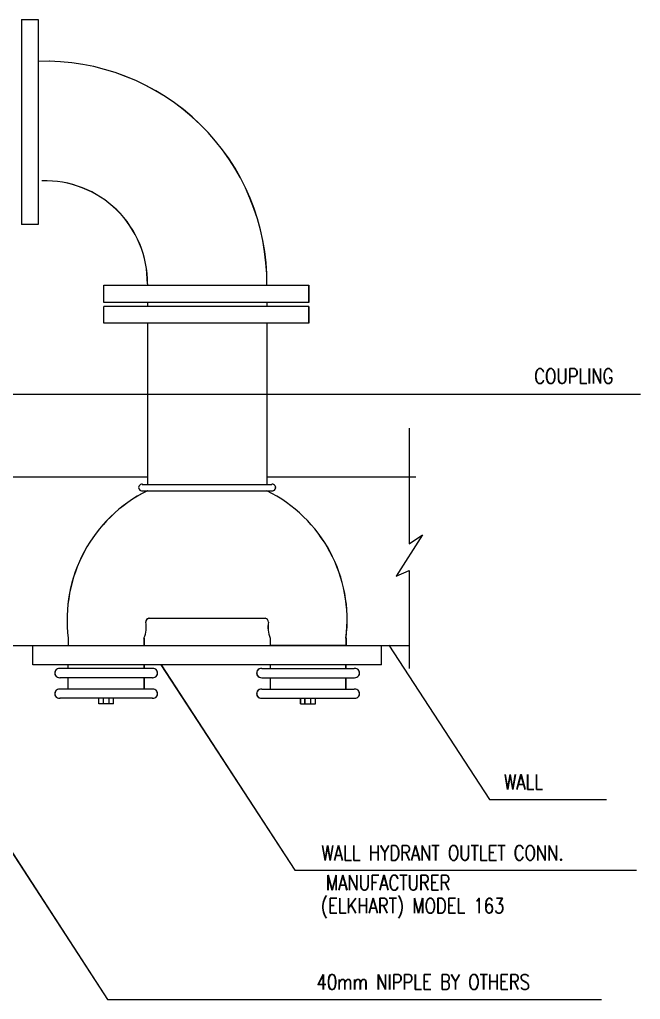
# Model space of a CAD drawing. Extents: x 846 to 947, y 375 to 797.
# Drawn here: x 900.01 to 906.39, y 492.2 to 502.26 of the extents above; entities that cross this region are included whole.
import ezdxf

# ---------------------------------------------------------------- set-up
doc = ezdxf.new("R2010")
doc.units = 0
doc.header["$MEASUREMENT"] = 0
doc.layers.add('COLOR_GREEN', color=3, linetype='CONTINUOUS')
doc.layers.add('PL-DR-LEADER', color=42, linetype='CONTINUOUS')
doc.layers.add('text', color=252, linetype='CONTINUOUS', lineweight=15)
doc.styles.add('IBA', font='ROMANS.shx', dxfattribs={"width": 0.8, "height": 0.2})

msp = doc.modelspace()

# ---------------------------------------------------------------- linework, layer by layer
at = {"layer": 'COLOR_GREEN'}
for p, q in [((900.031, 502.257), (900.2, 502.257)), ((900.031, 502.257), (900.031, 500.153)), ((900.032, 502.257), (900.201, 502.257)), ((900.032, 502.257), (900.032, 500.153)), ((900.2, 502.257), (900.2, 500.153)), ((900.201, 502.257), (900.201, 500.153)), ((900.2, 500.153), (900.031, 500.153)), ((900.201, 500.153), (900.032, 500.153)), ((900.875, 499.353), (900.875, 499.53)), ((900.875, 499.53), (902.979, 499.53)), ((900.876, 499.353), (900.876, 499.53)), ((900.876, 499.53), (902.98, 499.53)), ((901.323, 499.543), (901.323, 499.53)), ((901.324, 499.543), (901.324, 499.53)), ((902.979, 499.53), (902.979, 499.353)), ((902.98, 499.53), (902.98, 499.353)), ((902.979, 499.353), (900.875, 499.353)), ((902.98, 499.353), (900.876, 499.353)), ((901.323, 499.353), (901.323, 499.311)), ((901.324, 499.353), (901.324, 499.311)), ((902.55, 499.353), (902.55, 499.311)), ((902.55, 499.353), (902.55, 499.311)), ((900.875, 499.142), (900.875, 499.311)), ((902.979, 499.311), (900.875, 499.311)), ((900.876, 499.142), (900.876, 499.311)), ((902.98, 499.311), (900.876, 499.311)), ((902.979, 499.311), (902.979, 499.142)), ((902.98, 499.311), (902.98, 499.142)), ((902.979, 499.142), (900.875, 499.142)), ((902.98, 499.142), (900.876, 499.142)), ((901.323, 499.142), (901.323, 497.486)), ((901.324, 499.142), (901.324, 497.486)), ((902.55, 499.142), (902.55, 497.486)), ((902.55, 499.142), (902.55, 497.486)), ((898.315, 498.411), (906.385, 498.411)), ((898.315, 498.411), (906.386, 498.411)), ((904.01, 498.062), (904.01, 496.875)), ((904.011, 498.062), (904.011, 496.875)), ((894.791, 497.562), (901.323, 497.562)), ((894.791, 497.562), (901.324, 497.562)), ((902.55, 497.562), (904.078, 497.562)), ((902.55, 497.562), (904.079, 497.562)), ((901.271, 497.486), (902.601, 497.486)), ((901.271, 497.419), (902.601, 497.419)), ((901.272, 497.486), (902.602, 497.486)), ((901.272, 497.419), (902.602, 497.419)), ((904.147, 496.969), (903.877, 496.543)), ((904.148, 496.969), (903.878, 496.543)), ((904.01, 496.875), (904.147, 496.969)), ((904.011, 496.875), (904.148, 496.969)), ((903.877, 496.543), (904.01, 496.603)), ((903.878, 496.543), (904.011, 496.603)), ((904.01, 496.603), (904.01, 495.596)), ((904.011, 496.603), (904.011, 495.596)), ((901.34, 496.111), (902.532, 496.111)), ((901.341, 496.111), (902.533, 496.111)), ((900.51, 495.907), (900.51, 495.832)), ((900.511, 495.907), (900.511, 495.832)), ((901.288, 495.907), (901.288, 495.832)), ((901.289, 495.907), (901.289, 495.832)), ((902.584, 495.907), (902.584, 495.832)), ((902.585, 495.907), (902.585, 495.832)), ((903.362, 495.907), (903.362, 495.832)), ((903.363, 495.907), (903.363, 495.832)), ((891.023, 495.832), (904.01, 495.832)), ((891.024, 495.832), (904.011, 495.832)), ((900.147, 495.632), (900.147, 495.832)), ((900.148, 495.632), (900.148, 495.832)), ((900.51, 495.832), (901.288, 495.832)), ((900.511, 495.832), (901.289, 495.832)), ((903.362, 495.832), (902.584, 495.832)), ((903.363, 495.832), (902.585, 495.832)), ((903.726, 495.632), (903.726, 495.832)), ((903.726, 495.632), (903.726, 495.832)), ((900.379, 495.632), (900.147, 495.632)), ((900.38, 495.632), (900.148, 495.632)), ((903.5, 495.632), (900.379, 495.632)), ((903.501, 495.632), (900.38, 495.632)), ((901.374, 495.595), (900.425, 495.595)), ((901.375, 495.595), (900.426, 495.595)), ((900.511, 495.595), (900.511, 495.632)), ((900.511, 495.595), (900.511, 495.632)), ((901.288, 495.632), (901.288, 495.595)), ((901.289, 495.632), (901.289, 495.595)), ((902.499, 495.595), (903.448, 495.595)), ((902.499, 495.595), (903.448, 495.595)), ((902.584, 495.632), (902.584, 495.595)), ((902.585, 495.632), (902.585, 495.595)), ((903.362, 495.595), (903.362, 495.632)), ((903.363, 495.595), (903.363, 495.632)), ((903.726, 495.632), (903.5, 495.632)), ((903.726, 495.632), (903.501, 495.632)), ((901.374, 495.501), (900.425, 495.501)), ((901.375, 495.501), (900.426, 495.501)), ((900.511, 495.383), (900.511, 495.501)), ((900.511, 495.383), (900.511, 495.501)), ((901.288, 495.501), (901.288, 495.383)), ((901.289, 495.501), (901.289, 495.383)), ((902.499, 495.501), (903.448, 495.501)), ((902.499, 495.501), (903.448, 495.501)), ((902.584, 495.501), (902.584, 495.383)), ((902.585, 495.501), (902.585, 495.383)), ((903.362, 495.383), (903.362, 495.501)), ((903.363, 495.383), (903.363, 495.501)), ((901.374, 495.383), (900.425, 495.383)), ((901.375, 495.383), (900.426, 495.383)), ((902.499, 495.383), (903.448, 495.383)), ((902.499, 495.383), (903.448, 495.383)), ((901.374, 495.29), (900.425, 495.29)), ((901.375, 495.29), (900.426, 495.29)), ((900.824, 495.231), (900.824, 495.29)), ((900.975, 495.231), (900.824, 495.231)), ((900.825, 495.231), (900.825, 495.29)), ((900.976, 495.231), (900.825, 495.231)), ((900.871, 495.231), (900.871, 495.289)), ((900.872, 495.231), (900.872, 495.289)), ((900.931, 495.231), (900.931, 495.289)), ((900.932, 495.231), (900.932, 495.289)), ((900.975, 495.231), (900.975, 495.29)), ((900.976, 495.231), (900.976, 495.29)), ((902.499, 495.29), (903.448, 495.29)), ((902.499, 495.29), (903.448, 495.29)), ((902.897, 495.231), (902.897, 495.29)), ((902.897, 495.231), (903.049, 495.231)), ((902.898, 495.231), (902.898, 495.29)), ((902.898, 495.231), (903.049, 495.231)), ((902.941, 495.231), (902.941, 495.289)), ((902.942, 495.231), (902.942, 495.289)), ((903.002, 495.231), (903.002, 495.289)), ((903.002, 495.231), (903.002, 495.289)), ((903.049, 495.231), (903.049, 495.29)), ((903.049, 495.231), (903.05, 495.29))]:
    msp.add_line(p, q, dxfattribs=at)
for centre, radius, start, end in [((900.275, 499.554), 2.275, 359.3879, 91.8826), ((900.276, 499.554), 2.275, 359.3879, 91.8826), ((900.275, 499.554), 1.048, 359.3879, 91.8826), ((900.276, 499.554), 1.048, 359.3879, 91.8826), ((901.976, 496.094), 1.478, 116.2398, 187.2508), ((901.977, 496.094), 1.478, 116.2398, 187.2508), ((901.266, 497.453), 0.0336, 81.6402, 278.3598), ((901.267, 497.453), 0.0336, 81.6402, 278.3598), ((901.896, 496.094), 1.478, 352.7492, 63.7602), ((901.897, 496.094), 1.478, 352.7492, 63.7602), ((902.606, 497.453), 0.0336, 261.6402, 98.3598), ((902.607, 497.453), 0.0336, 261.6402, 98.3598), ((901.347, 496.07), 0.0418, 99.9961, 179.5697), ((901.348, 496.07), 0.0418, 99.9961, 179.5697), ((902.525, 496.07), 0.0418, 0.4303, 80.0039), ((902.526, 496.07), 0.0418, 0.4303, 80.0039), ((901.056, 496.015), 0.256, 335.2329, 12.5951), ((901.056, 496.015), 0.256, 335.2329, 12.5951), ((902.817, 496.015), 0.256, 167.4049, 204.7671), ((902.818, 496.015), 0.256, 167.4049, 204.7671), ((900.419, 495.548), 0.0472, 82.2676, 277.7973), ((900.42, 495.548), 0.0472, 82.2676, 277.7973), ((901.38, 495.548), 0.0472, 262.2027, 97.7324), ((901.381, 495.548), 0.0472, 262.2027, 97.7324), ((902.492, 495.548), 0.0472, 82.2676, 277.7973), ((902.493, 495.548), 0.0472, 82.2676, 277.7973), ((903.454, 495.548), 0.0472, 262.2027, 97.7324), ((903.455, 495.548), 0.0472, 262.2027, 97.7324), ((900.419, 495.336), 0.0472, 82.2676, 277.7973), ((900.42, 495.336), 0.0472, 82.2676, 277.7973), ((901.38, 495.336), 0.0472, 262.2027, 97.7324), ((901.381, 495.336), 0.0472, 262.2027, 97.7324), ((902.492, 495.336), 0.0472, 82.2676, 277.7973), ((902.493, 495.336), 0.0472, 82.2676, 277.7973), ((903.454, 495.336), 0.0472, 262.2027, 97.7324), ((903.455, 495.336), 0.0472, 262.2027, 97.7324)]:
    msp.add_arc(centre, radius, start, end, dxfattribs=at)
at = {"layer": 'PL-DR-LEADER'}
for p, q in [((898.139, 496.458), (900.914, 492.198)), ((898.139, 496.458), (900.915, 492.198)), ((903.802, 495.835), (904.835, 494.251)), ((903.803, 495.835), (904.836, 494.251)), ((901.463, 495.632), (902.837, 493.525)), ((901.464, 495.632), (902.838, 493.525)), ((904.835, 494.251), (906.036, 494.251)), ((904.836, 494.251), (906.036, 494.251)), ((902.837, 493.525), (906.346, 493.525)), ((902.838, 493.525), (906.347, 493.525)), ((900.914, 492.198), (905.984, 492.198)), ((900.915, 492.198), (905.985, 492.198))]:
    msp.add_line(p, q, dxfattribs=at)

# ---------------------------------------------------------------- texts
at = {"layer": 'text', "color": 7, "style": 'IBA', "width": 0.8}
for s, height, p in [('COUPLING', 0.1539, (905.296, 498.52)), ('COUPLING', 0.1539, (905.297, 498.52)), ('WALL ', 0.1539, (904.985, 494.352)), ('WALL ', 0.1539, (904.986, 494.352)), ('WALL HYDRANT OUTLET CONN.', 0.15394, (903.111, 493.626)), ('WALL HYDRANT OUTLET CONN.', 0.15394, (903.112, 493.626)), ('MANUFACTURER ', 0.15394, (903.156, 493.319)), ('MANUFACTURER ', 0.15394, (903.157, 493.319)), ('(ELKHART) MODEL 163', 0.15394, (903.104, 493.082)), ('(ELKHART) MODEL 163', 0.15394, (903.105, 493.082)), ('40mm NIPPLE BY OTHERS', 0.15394, (903.061, 492.3)), ('40mm NIPPLE BY OTHERS', 0.15394, (903.062, 492.3))]:
    msp.add_text(s, height=height, dxfattribs=at).set_placement(p)

doc.saveas('drawing.dxf')
